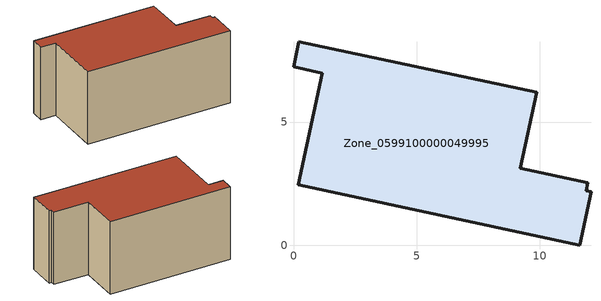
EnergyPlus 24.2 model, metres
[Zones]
Zone_0599100000049995
 floor ground (C_G): 0.19,2.45 1.17,6.99 0,7.24 0.22,8.26 9.88,6.21 9.21,3.13 11.96,2.53 11.89,2.21 12.08,2.17 11.62,0 z0
 wall outside (C_F): 1.17,6.99 0.19,2.45 11.62,0 12.08,2.17 11.89,2.21 11.96,2.53 9.21,3.13 9.88,6.21 0.22,8.26 0,7.24 1.17,6.99 z0:5.96
 roof outside (C_R): 11.89,2.21 11.96,2.53 9.21,3.13 9.88,6.21 0.22,8.26 0,7.24 1.17,6.99 0.19,2.45 11.62,0 12.08,2.17 z5.96
[BUILDING]
Pand.0599100000049995: North Axis=0; Terrain=City; Loads Convergence Tolerance Value=0.04; Temperature Convergence Tolerance Value=0.4; Solar Distribution=FullExterior; Maximum Number of Warmup Days=25; Minimum Number of Warmup Days=1
[Site:Location]
Rotterdam.The.Hague.AP_ZH_NLD Design_Conditions: Latitude=51.96; Longitude=4.45; Time Zone=1; Elevation=-4.5
[SITE:GROUNDTEMPERATURE:BUILDINGSURFACE]
18, 18, 18, 18, 18, 18, 18, 18, 18, 18, 18, 18
[MATERIAL] Thermal Absorptance=0.9; Solar Absorptance=0.7; Visible Absorptance=0.7
Name | Roughness | Thickness | Conductivity | Density | Specific Heat
G.TC.1975-1991 | MediumSmooth | 0.15 | 0.288461 | 540 | 1210
F.TC.1975-1991 | Rough | 0.3 | 0.230769 | 1920 | 840
R.TC.1975-1991 | MediumRough | 0.2 | 0.153846 | 1500 | 1000
[CONSTRUCTION]
C_G: G.TC.1975-1991
C_F: F.TC.1975-1991
C_R: R.TC.1975-1991
[ZONE]
Zone_0599100000049995: Type=1; Multiplier=1; Ceiling Height=Autocalculate; Volume=Autocalculate; Floor Area=autocalculate; Part of Total Floor Area=Yes
[ZONEINFILTRATION:DESIGNFLOWRATE]
Infil_Zone_0599100000049995: Zone or ZoneList or Space or SpaceList=Zone_0599100000049995; Schedule=AlwaysOn; Design Flow Rate Calculation Method=Flow/Area; Flow Rate per Floor Area=0.003; Constant Term Coefficient=1; Temperature Term Coefficient=0; Velocity Term Coefficient=0; Velocity Squared Term Coefficient=0
[HVACTEMPLATE:ZONE:IDEALLOADSAIRSYSTEM]
Zone_0599100000049995: Maximum Heating Supply Air Temperature=50; Minimum Cooling Supply Air Temperature=13; Maximum Heating Supply Air Humidity Ratio=0.0156; Minimum Cooling Supply Air Humidity Ratio=0.0077; Heating Limit=NoLimit; Cooling Limit=NoLimit; Dehumidification Control Type=ConstantSensibleHeatRatio; Cooling Sensible Heat Ratio=0.7; Dehumidification Setpoint=60; Humidification Control Type=None; Humidification Setpoint=30; Outdoor Air Method=None; Outdoor Air Flow Rate per Person=0.00944; Outdoor Air Flow Rate per Zone Floor Area=0; Outdoor Air Flow Rate per Zone=0; Demand Controlled Ventilation Type=None; Outdoor Air Economizer Type=NoEconomizer; Heat Recovery Type=None; Sensible Heat Recovery Effectiveness=0.7; Latent Heat Recovery Effectiveness=0.65
[ZONECONTROL:THERMOSTAT]
ThermostatControl_Zone_0599100000049995: Zone or ZoneList=Zone_0599100000049995; Control Type Schedule=DualSetpointControlType; Control 1=Thermostat_Zone_0599100000049995; Temperature Difference Between Cutout And Setpoint=0
[THERMOSTATSETPOINT:DUALSETPOINT]
Thermostat_Zone_0599100000049995: Heating Setpoint Temperature Schedule=HeatingSetpoint_Zone_0599100000049995; Cooling Setpoint Temperature Schedule=CoolingSetpoint_Zone_0599100000049995
[SCHEDULE:COMPACT]
HeatingSetpoint_Zone_0599100000049995: Through: 12/31, For: AllDays, Until: 24:00, 21
CoolingSetpoint_Zone_0599100000049995: Through: 12/31, For: AllDays, Until: 24:00, 24
DualSetpointControlType: Through: 12/31, For: AllDays, Until: 24:00, 4
AlwaysOn: Through: 12/31, For: AllDays, Until: 24:00, 1
